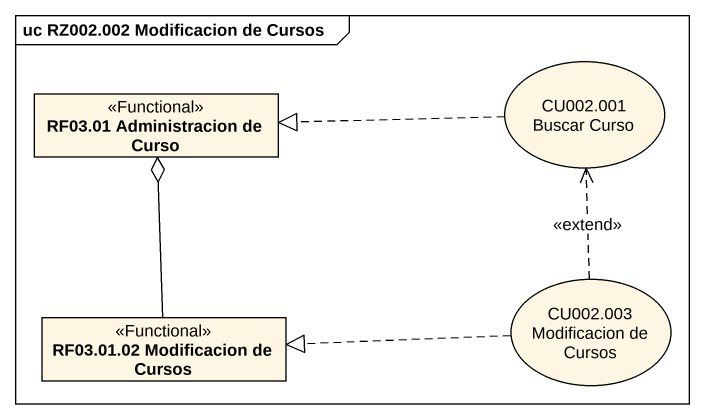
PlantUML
@startuml
mainframe uc RZ002.002 Modificacion de Cursos
allowmixing
hide circle
hide empty members
class "RF03.01 Administracion de Curso" as RF03_01_Administracion_de <<Functional>>
usecase "CU002.001 Buscar Curso" as CU002_001_Buscar_Curso
class "RF03.01.02 Modificacion de Cursos" as RF03_01_02_Modificacion_de <<Functional>>
usecase "CU002.003 Modificacion de Cursos" as CU002_003_Modificacion_de
CU002_001_Buscar_Curso .left.|> RF03_01_Administracion_de
RF03_01_02_Modificacion_de -up-o RF03_01_Administracion_de
CU002_003_Modificacion_de .up.> CU002_001_Buscar_Curso : <<extend>>
CU002_003_Modificacion_de .left.|> RF03_01_02_Modificacion_de
@enduml
